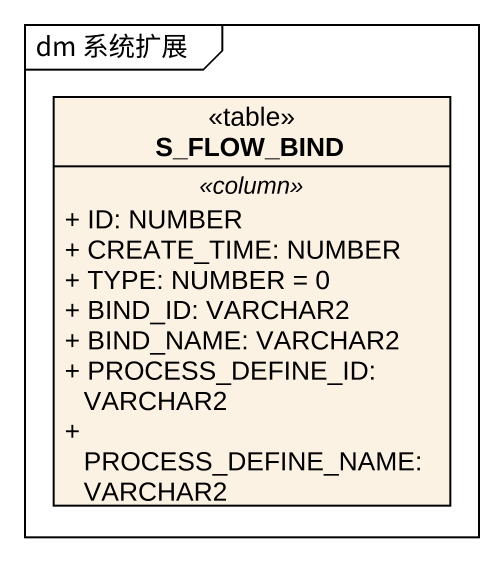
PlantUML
@startuml
mainframe dm 系统扩展
hide circle
hide empty members
skinparam classAttributeIconSize 0
class S_FLOW_BIND <<table>> {
  .. <<column>> ..
  + ID: NUMBER
  + CREATE_TIME: NUMBER
  + TYPE: NUMBER = 0
  + BIND_ID: VARCHAR2
  + BIND_NAME: VARCHAR2
  + PROCESS_DEFINE_ID: VARCHAR2
  + PROCESS_DEFINE_NAME: VARCHAR2
}
@enduml
